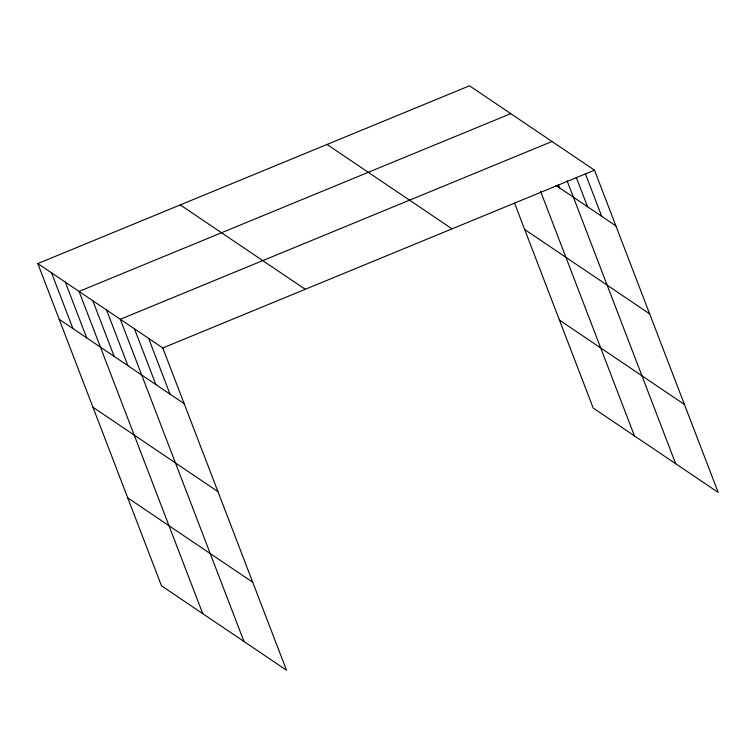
<?xml version="1.0" encoding="UTF-8"?>
<svg xmlns="http://www.w3.org/2000/svg" width="756" height="756" viewBox="0 0 756 756"><rect width="100%" height="100%" fill="white"/><g stroke="black" fill="none" stroke-linecap="round" stroke-linejoin="round"><path stroke-width="1.13" d="M37.8 263.57L162.795 347.958L286.496 670.203L161.5 585.815L37.8 263.57L469.504 85.797L594.5 170.185L718.2 492.43L593.205 408.042L514.534 203.081M510.754 113.646L79.049 291.419L202.75 613.664M552.003 141.495L120.298 319.268L243.99 641.513M162.795 347.958L594.5 170.185M555.981 185.456L615.894 225.912M524.664 229.465L649.65 313.863M327.046 144.462L452.041 228.851M559.449 320.09L684.435 404.479M180.268 204.904L305.254 289.293M59.185 319.287L184.18 403.685M92.95 407.238L217.945 491.636M127.736 497.864L252.731 582.252M585.371 173.729L601.729 216.339M576.233 177.282L587.563 206.775M567.104 180.826L675.703 463.74M558.382 184.653L559.648 187.932M540.587 191.353L634.454 435.891M148.63 338.395L170.015 394.112M134.464 328.832L155.849 384.549M106.549 309.988L127.934 365.706M92.799 300.699L114.184 356.426M65.299 282.13L86.685 337.856M51.55 272.85L72.935 328.567"/></g></svg>
